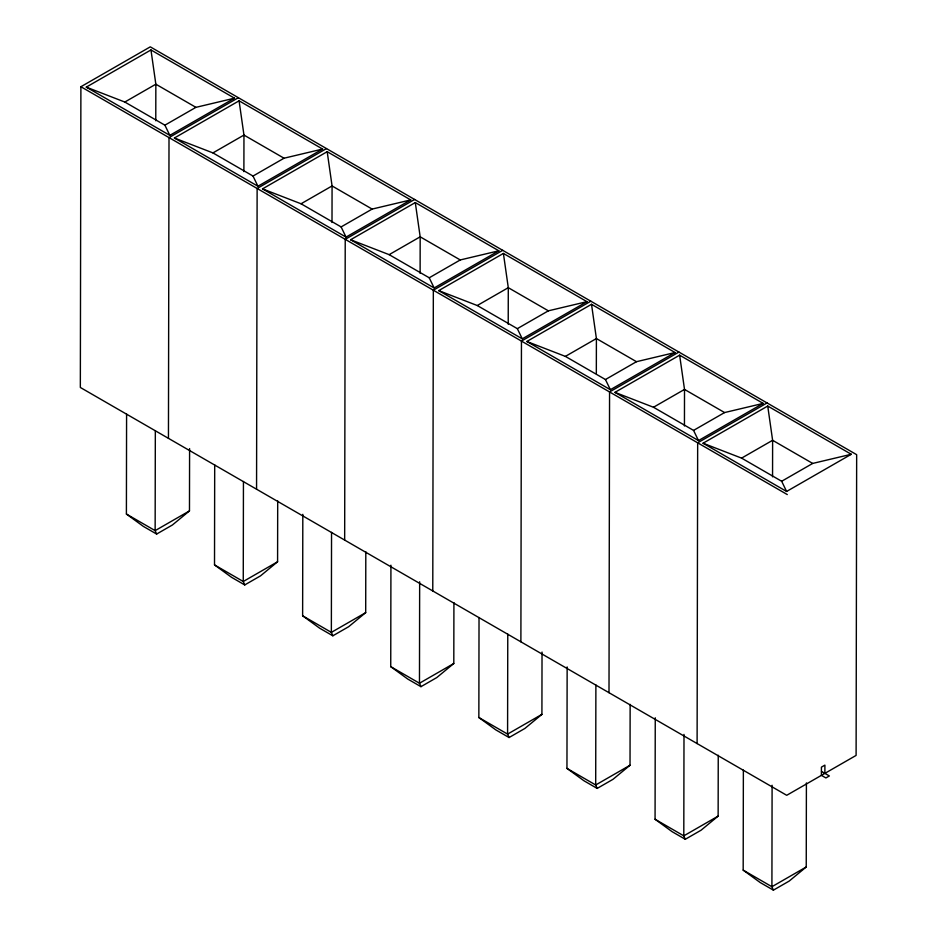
<?xml version="1.0" encoding="UTF-8"?>
<svg xmlns="http://www.w3.org/2000/svg" width="937" height="937" viewBox="0 0 937 937"><rect width="100%" height="100%" fill="white"/><g stroke="black" fill="none" stroke-linecap="round" stroke-linejoin="round"><path stroke-width="1.41" d="M80.898 86.731L80.336 387.473L786.717 795.302L856.102 755.421L856.664 454.679L150.283 46.85L80.898 86.731L787.291 494.56M189.59 448.577L189.473 510.899L172.443 524.966L156.631 534.055L143.396 526.418L126.401 514.038L126.589 414.037M155.331 430.622L155.144 530.635L156.631 534.055M155.776 120.756L155.847 84.201L150.962 49.954L86.286 87.129L169.831 135.361L234.508 98.186L150.962 49.954M168.449 438.34L169.011 137.598L238.385 97.717M277.703 500.897L277.586 561.767L260.545 575.845L244.733 584.934L231.509 577.286L214.514 564.906L214.702 464.904M243.444 481.489L243.257 581.502L244.733 584.934M243.889 171.623L243.96 135.069L239.076 100.821L174.399 138.008L257.933 186.24L322.609 149.053L239.076 100.821M256.562 489.219L257.125 188.478L326.498 148.585M365.805 551.764L365.699 612.634L348.658 626.712L332.846 635.801L319.611 628.165L302.628 615.785L302.815 514.319M331.546 532.368L331.358 632.37L332.846 635.801M332.003 222.491L332.073 185.948L327.189 151.689L262.512 188.876L346.046 237.108L410.722 199.921L327.189 151.689M344.664 540.087L345.226 239.345L414.611 199.464M453.918 602.632L453.801 663.501L436.771 677.58L420.959 686.669L407.724 679.032L390.741 666.652L390.928 565.198M420.116 273.358L420.174 236.815L415.29 202.568L350.614 239.743L434.159 287.975L498.835 250.8L415.29 202.568M419.659 581.783L419.471 683.237L420.959 686.669M432.777 590.954L433.339 290.212L502.724 250.331M542.031 652.047L541.914 714.369L524.884 728.447L509.072 737.536L495.837 729.9L478.854 717.519L479.03 617.518M508.217 324.237L508.287 287.682L503.403 253.435L438.727 290.611L522.272 338.843L586.949 301.667L503.403 253.435M507.772 634.103L507.585 734.104L509.072 737.536M520.89 641.822L521.452 341.08L590.825 301.199M630.144 704.366L630.027 765.248L612.985 779.326L597.174 788.415L583.95 780.767L566.955 768.387L567.143 666.933M596.33 373.64L596.4 338.55L591.516 304.302L526.84 341.478L610.374 389.71L675.05 352.535L591.516 304.302M595.885 684.97L595.698 784.983L597.174 788.415M609.003 692.689L609.565 391.947L678.938 352.066M718.246 755.245L718.14 816.115L701.099 830.194L685.287 839.283L672.052 831.634L655.068 819.254L655.256 717.801M684.443 425.972L684.514 389.417L679.63 355.17L614.953 392.357L698.487 440.589L763.163 403.402L679.63 355.17M683.998 734.397L683.799 835.851L685.287 839.283M697.105 743.568L697.667 442.826L767.052 402.945M806.406 782.922L806.242 866.983L789.212 881.061L773.4 890.15L760.165 882.513L743.182 870.133L743.369 770.12M772.1 785.265L771.912 886.718L773.4 890.15M772.556 476.839L772.615 440.296L767.731 406.049L703.055 443.224L786.6 491.457L851.276 454.281L767.731 406.049M824.876 773.365L824.9 765.131L821.421 767.134L821.409 775.356L825.895 777.944L829.362 775.953L821.515 771.432M86.286 87.129L124.82 102.039L155.847 84.201L195.927 107.345L234.508 98.186M124.82 102.039L164.9 125.171L195.927 107.345M174.399 138.008L212.933 152.907L243.96 135.069L284.04 158.212L322.609 149.053M212.933 152.907L253.013 176.051L284.04 158.212M262.512 188.876L301.046 203.774L332.073 185.948L372.141 209.08L410.722 199.921M301.046 203.774L341.115 226.918L372.141 209.08M350.614 239.743L389.148 254.653L420.174 236.815L460.254 259.947L498.835 250.8M389.148 254.653L429.228 277.785L460.254 259.947M438.727 290.611L477.261 305.521L508.287 287.682L548.368 310.826L586.949 301.667M189.473 510.899L155.144 530.635L126.401 514.038M477.261 305.521L517.341 328.653L548.368 310.826M526.84 341.478L565.374 356.388L596.4 338.55L636.481 361.694L675.05 352.535M277.586 561.767L243.257 581.502L214.514 564.906M565.374 356.388L605.454 379.532L636.481 361.694M614.953 392.357L653.487 407.255L684.514 389.417L724.582 412.561L763.163 403.402M365.699 612.634L331.358 632.37L302.628 615.785M653.487 407.255L693.556 430.399L724.582 412.561M703.055 443.224L741.589 458.123L772.615 440.296L812.695 463.428L851.276 454.281M453.801 663.501L419.471 683.237L390.741 666.652M741.589 458.123L781.669 481.267L812.695 463.428M541.914 714.369L507.585 734.104L478.854 717.519M630.027 765.248L595.698 784.983L566.955 768.387M718.14 816.115L683.799 835.851L655.068 819.254M806.242 866.983L771.912 886.718L743.182 870.133M781.669 481.267L786.6 491.457M693.556 430.399L698.487 440.589M605.454 379.532L610.374 389.71M517.341 328.653L522.272 338.843M429.228 277.785L434.159 287.975M341.115 226.918L346.046 237.108M253.013 176.051L257.933 186.24M164.9 125.171L169.831 135.361"/></g></svg>
